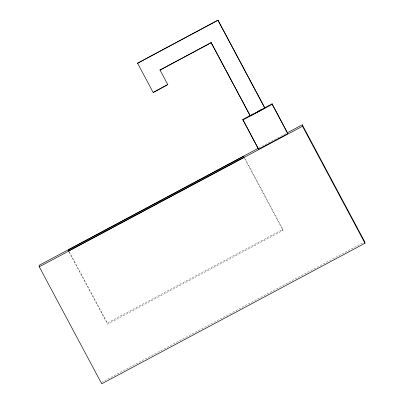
<?xml version="1.0" encoding="UTF-8"?>
<svg xmlns="http://www.w3.org/2000/svg" width="404" height="404" viewBox="0 0 404 404"><rect width="100%" height="100%" fill="white"/><g stroke="black" fill="none" stroke-linecap="round" stroke-linejoin="round"><path stroke-width="0.3" stroke-dasharray="2.02 1.52" d="M258.853 147.985L286.683 133.128M282.84 229.341L283.022 230.426L107.53 324.129L107.343 323.049L282.84 229.341L244.683 157.883M101.49 382.356L363.62 242.395M244.279 157.858L283.022 230.426M69.19 251.586L107.343 323.049M69.074 252.116L107.53 324.129"/><path stroke-width="0.61" d="M217.973 20.2L137.552 63.236L217.973 20.2L264.842 108.035L250.217 115.847L211.156 42.632L159.984 70.054L211.171 42.723M153.172 92.486L167.781 84.588L153.172 92.486L137.537 63.145M263.822 108.237L272.099 103.818L287.81 133.608L258.56 149.222L242.94 119.973L242.849 119.433L250.576 115.307M251.682 114.721L252.783 114.13M257.752 111.479L258.853 110.888M259.959 110.297L261.06 109.711M250.217 115.847L264.827 107.949M242.94 119.973L272.19 104.358L272.099 103.818M258.297 148.283L39.021 265.362L39.264 266.807L101.737 383.8L364.979 243.243L364.736 241.799L302.263 124.806L287.239 132.83M68.301 249.924L243.794 156.222L243.981 157.302L68.483 251.005L68.301 249.924L68.892 251.03M39.264 266.807L302.51 126.25L302.263 124.806M302.51 126.25L364.979 243.243M272.19 104.358L287.81 133.608M217.988 20.291L264.842 108.035M211.156 42.632L250.202 115.756M242.849 119.433L258.56 149.222M159.969 69.963L167.796 84.678"/></g></svg>
